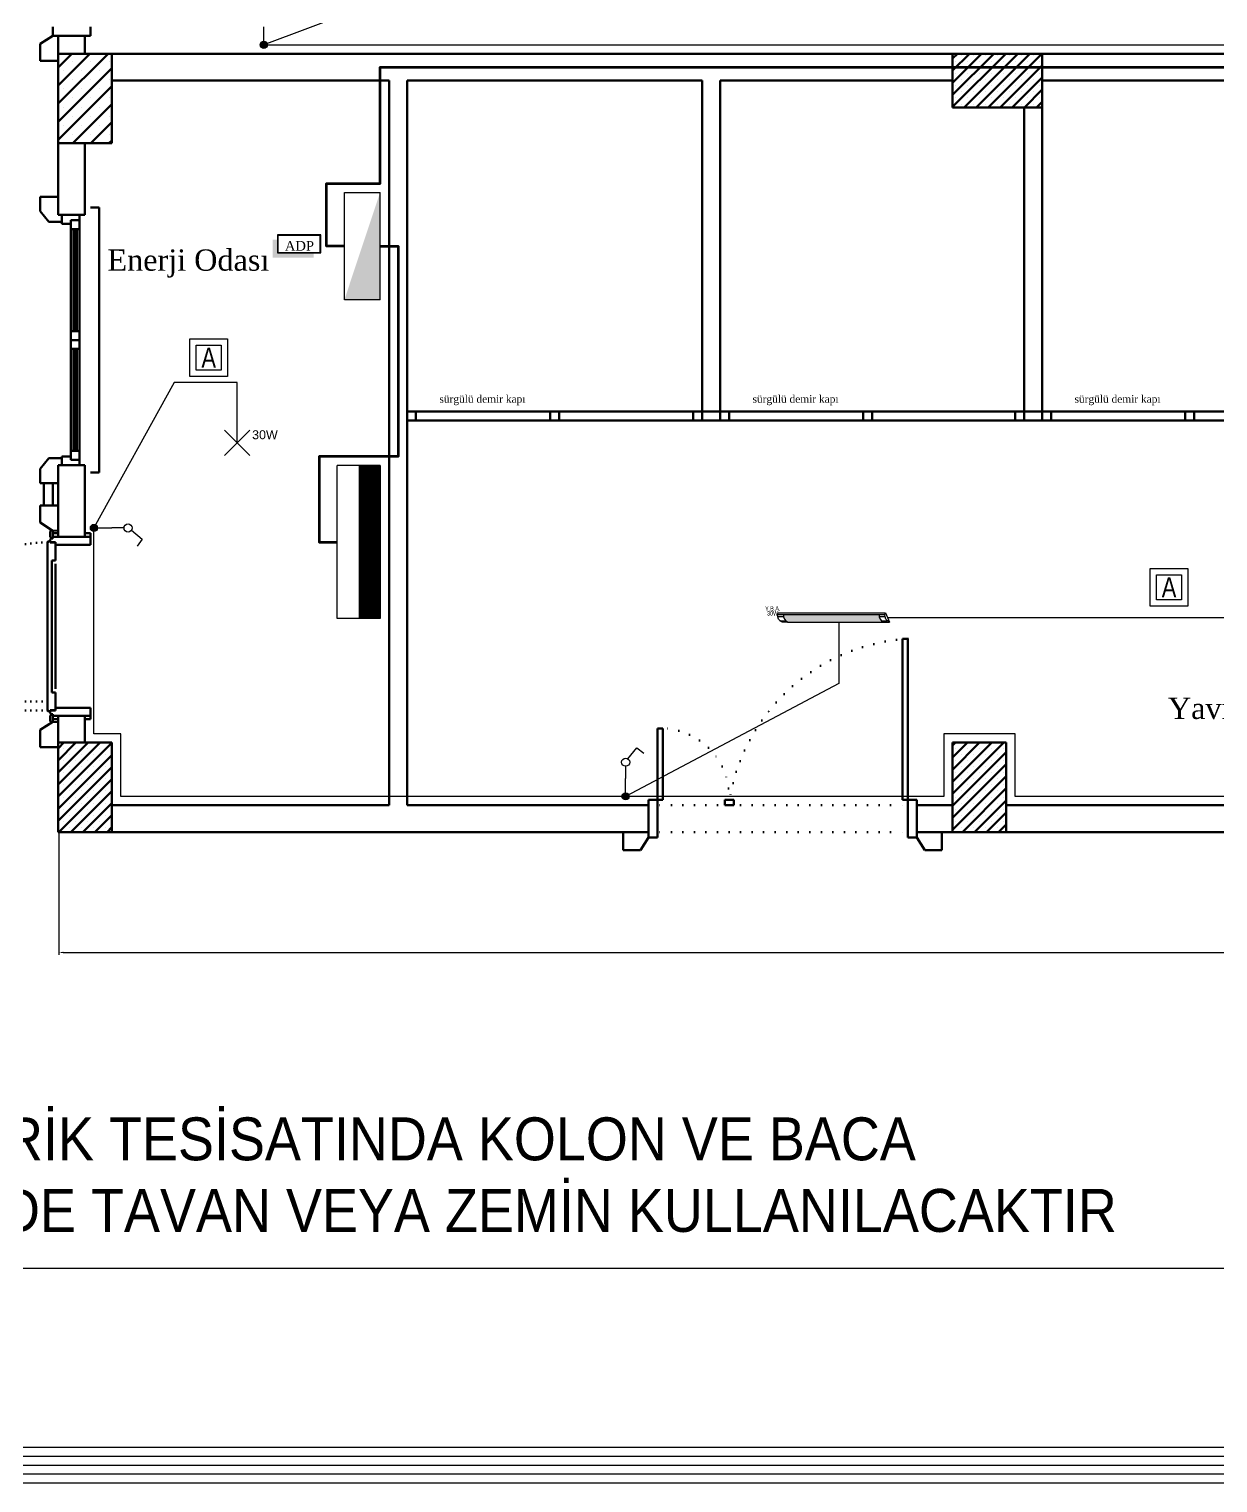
# Model space of a CAD drawing. Header units: millimetres. Extents: x 2046 to 14753, y 2361 to 29276.
# Drawn here: x 3224 to 3888, y 23212 to 24025 of the extents above; entities that cross this region are included whole.
import ezdxf
from ezdxf.enums import TextEntityAlignment as Align

# ---------------------------------------------------------------- set-up
doc = ezdxf.new("R2010")
doc.units = ezdxf.units.MM
for name, pattern in [('ACAD_ISO07W100', [3, 0, -3]), ('DOT', [6.35, 0, -6.35]), ('DUZ', [0])]:
    doc.linetypes.add(name, pattern=pattern)
for name, color, linetype, lineweight in [('A.O. DUVAR', 7, 'Continuous', 50), ('KOLON HATTI  0.60 mm', 91, 'Continuous', 53), ('MYSEMBOL', 3, 'Continuous', 25), ('TOPRAKLAMA', 44, 'Continuous', 18), ('yazi', 251, 'Continuous', 25)]:
    doc.layers.add(name, color=color, linetype=linetype, lineweight=lineweight)
for name, color, linetype in [('aydınlatma', 3, 'Continuous'), ('Elektrik Yazı', 7, 'Continuous'), ('ELK-CCTV', 30, 'DUZ'), ('MYYAZI', 3, 'Continuous')]:
    doc.layers.add(name, color=color, linetype=linetype)
doc.styles.add('A.O. MALZEME', font='times.ttf', dxfattribs={"height": 10})
doc.styles.add('Elektrik Yazı', font='times.ttf')
doc.styles.add('MY01', font='ARIALN.TTF', dxfattribs={"height": 10})
doc.styles.get("Standard").update_dxf_attribs({"font": 'arial.ttf'})
doc.styles.add('UNIVCH', font='arial.ttf', dxfattribs={"width": 0.7, "height": 70})
doc.dimstyles.new('ISO-25', dxfattribs={"dimtxt": 2.5, "dimasz": 2.5, "dimexe": 1.25, "dimexo": 0.625, "dimtad": 1, "dimtxsty": 'Standard', "dimcen": 2.5, "dimadec": 0, "dimazin": 0, "dimtfac": 1, "dimtmove": 0, "dimatfit": 3, "dimfxl": 1, "dimarcsym": 0})

# ---------------------------------------------------------------- blocks, each defined once
blk = doc.blocks.new('YATAY BANT ARMATÜR')
at = {"layer": 'aydınlatma'}
h = blk.add_hatch(color=256, dxfattribs=at)
h.set_gradient(color1=(255, 255, 255), tint=1)
h.paths.add_polyline_path([(-27.09, -0.93, 0.31552), (-24.57, -5.2), (28.88, -5.2, -0.31552), (26.36, -0.93)])
for p, q in [((-30.36, -0.93), (29.64, -0.93)), ((-30.33, -1.93), (-27.05, -1.93)), ((-29.07, -4.36), (-25.8, -4.36)), ((-24.57, -5.2), (32.15, -5.2)), ((26.4, -1.93), (29.67, -1.93)), ((27.65, -4.36), (30.93, -4.36))]:
    blk.add_line(p, q, dxfattribs=at)
blk.add_lwpolyline([(-27.09, -0.93, 0.31552), (-24.57, -5.2), (-27.85, -5.2, -0.31552), (-30.36, -0.93), (-30, 0), (30, 0)], format="xyb", dxfattribs=at)
blk.add_lwpolyline([(30, 0), (32.15, -5.2, -0.31552), (29.64, -0.93)], format="xyb", close=True, dxfattribs=at)
blk.add_arc((30.66, -1.27), 4.32, 175.5212, 245.56738, dxfattribs=at)
at = {"layer": 'aydınlatma', "style": 'UNIVCH', "width": 0.7}
for s, p in [('Y.B.A.', (-33.05, 2.51)), ('30W', (-33.11, -0.21))]:
    blk.add_text(s, height=2.47, dxfattribs=at).set_placement(p, align=Align.MIDDLE_CENTER)
blk = doc.blocks.new('aplik')
at = {"layer": 'aydınlatma', "linetype": 'Continuous'}
for p, q in [((7.07, -7.07), (-7.07, 7.07)), ((-7.07, -7.07), (7.07, 7.07))]:
    blk.add_line(p, q, dxfattribs=at)
at = {"layer": 'aydınlatma', "insert": (8.4, 7.08), "char_height": 5, "attachment_point": 1}
blk.add_mtext_dynamic_manual_height_columns('30W', width=0.2919, gutter_width=12.5, heights=[0], dxfattribs=at)
blk = doc.blocks.new('*U38')
at = {"layer": 'aydınlatma'}
for p, q in [((1.9, 17), (9.8, 26.3)), ((9.8, 26.3), (15.7, 21.9)), ((0, 10.5), (0, 0))]:
    blk.add_line(p, q, dxfattribs=at)
blk.add_circle((0, 14), 3.5, dxfattribs=at)
blk = doc.blocks.new('buat aydınlatma')
at = {"layer": 'aydınlatma'}
h = blk.add_hatch(color=256, dxfattribs=at)
h.set_gradient(color1=(0, 255, 0), color2=(255, 255, 0), tint=1)
edge = h.paths.add_edge_path()
edge.add_arc((0, 0), 2, 0, 360)
blk.add_circle((0, 0), 2, dxfattribs=at)
blk = doc.blocks.new('*U39')
at = {"layer": 'aydınlatma'}
for p, q in [((1.9, 17), (9.8, 26.3)), ((9.8, 26.3), (15.7, 21.9)), ((0, 10.5), (0, 0))]:
    blk.add_line(p, q, dxfattribs=at)
blk.add_circle((0, 14), 3.5, dxfattribs=at)
blk = doc.blocks.new('KİT3050')
at = {"layer": 'MYSEMBOL', "color": 4}
blk.add_lwpolyline([(-10.5, 10.5), (10.5, 10.5), (10.5, -10.5), (-10.5, -10.5), (-10.5, 10.5)], dxfattribs=at)
blk.add_lwpolyline([(-7, 7), (7, 7), (7, -7), (-7, -7)], close=True, dxfattribs=at)
at = {"layer": 'MYYAZI', "color": 1, "style": 'MY01', "width": 0.95}
blk.add_text('A', height=11.2, dxfattribs=at).set_placement((0, 0, -98439.4), align=Align.MIDDLE_CENTER)
blk = doc.blocks.new('*U207')
at = {"layer": 'aydınlatma'}
for p, q in [((-30, 0), (-30, 19.992)), ((-30, 19.992), (30, 19.992)), ((30, 19.992), (30, 0)), ((-30, 0), (30, 0))]:
    blk.add_line(p, q, dxfattribs=at)
at = {"layer": 'aydınlatma', "color": 3}
blk.add_solid([(30, 0), (-30, 19.992), (-30, 0)], dxfattribs=at)
blk = doc.blocks.new('ADP')
at = {"layer": 'aydınlatma'}
for p, q in [((-42.73, 24.02), (42.75, 24.02)), ((-42.73, 0), (-42.73, 24.02)), ((42.73, 0), (42.75, 24.02)), ((42.73, 0), (-42.73, 0))]:
    blk.add_line(p, q, dxfattribs=at)
at = {"layer": 'aydınlatma', "color": 3, "const_width": 12}
blk.add_lwpolyline([(42.75, 6.03), (-42.73, 6.03)], dxfattribs=at)
blk = doc.blocks.new('ÖZEL NOT')
at = {"layer": 'Elektrik Yazı', "insert": (0, 81.17), "char_height": 24, "width": 884.0961, "attachment_point": 1, "style": 'UNIVCH'}
blk.add_mtext('{\\W0.9;NOT : ELEKTRİK TESİSATINDA KOLON VE BACA GEÇİŞLERİNDE TAVAN VEYA ZEMİN KULLANILACAKTIR}', dxfattribs=at)
blk = doc.blocks.new('*D276')
at = {"layer": 'Defpoints', "color": 0, "transparency": 16777216}
for p in [(3240.33, 23575.86), (5139.96, 23575.86), (5139.96, 23508.61)]:
    blk.add_point(p, dxfattribs=at)
at = {"layer": 'ELK-CCTV', "color": 0, "lineweight": -2, "transparency": 16777216}
for p, q in [((3240.33, 23575.23), (3240.33, 23507.36)), ((5139.96, 23575.23), (5139.96, 23507.36)), ((3242.83, 23508.61), (5137.46, 23508.61))]:
    blk.add_line(p, q, dxfattribs=at)
at = {"layer": 'ELK-CCTV', "color": 0, "transparency": 16777216}
for points in [[(3242.83, 23509.03), (3242.83, 23508.19), (3240.33, 23508.61)], [(5137.46, 23509.03), (5137.46, 23508.19), (5139.96, 23508.61)]]:
    blk.add_solid(points, dxfattribs=at)
at = {"layer": 'ELK-CCTV', "color": 0, "transparency": 16777216, "insert": (4190.15, 23510.74), "char_height": 2.5, "attachment_point": 5}
blk.add_mtext('1899,63', dxfattribs=at)

msp = doc.modelspace()

# ---------------------------------------------------------------- hatches: boundary and pattern name
at = {"layer": 'Elektrik Yazı'}
h = msp.add_hatch(color=2, dxfattribs=at)
h.dxf.hatch_style = 1
h.paths.add_polyline_path([(3382.772, 23896.814), (3382.772, 23899.502), (3362.498, 23899.502), (3362.498, 23906.93), (3359.81, 23906.93), (3359.81, 23896.814)])
h = msp.add_hatch(color=2, dxfattribs=at)
h.dxf.hatch_style = 1
h.paths.add_polyline_path([(3362.498, 23899.502), (3386.708, 23899.502), (3386.708, 23909.618), (3362.498, 23909.618)])
h.paths.add_polyline_path([(3386.439, 23909.349), (3386.439, 23899.771), (3362.767, 23899.771), (3362.767, 23909.349)], flags=16)
h.paths.add_polyline_path([(3381.446, 23908.776), (3367.302, 23908.776), (3367.302, 23900.729), (3381.446, 23900.729)], flags=8)

# ---------------------------------------------------------------- linework, layer by layer
at = {"layer": 'A.O. DUVAR'}
for p, q in [((3236.96, 24025.858), (3236.96, 24020.858)), ((3257.96, 24020.858), (3257.96, 24025.858)), ((3236.96, 24020.858), (3257.96, 24020.858)), ((3239.96, 24010.858), (3239.96, 24020.858)), ((3239.96, 24020.858), (3254.96, 24020.858)), ((3254.96, 24020.858), (3254.96, 24010.858)), ((3239.96, 24010.858), (3269.96, 24010.858)), ((3239.96, 23960.858), (3239.96, 24010.858)), ((3254.96, 24010.858), (3239.96, 24010.858)), ((3269.96, 24010.858), (3269.96, 23960.858)), ((3269.96, 23995.858), (3269.96, 24010.858)), ((3269.96, 24010.858), (3739.96, 24010.858)), ((3739.96, 23980.858), (3739.96, 24010.858)), ((3739.96, 24010.858), (3789.96, 24010.858)), ((3739.96, 24010.858), (3739.96, 23995.858)), ((3789.96, 24010.858), (3789.96, 23980.858)), ((3789.96, 23995.858), (3789.96, 24010.858)), ((3789.96, 24010.858), (4304.96, 24010.858)), ((3239.96, 24006.858), (3239.96, 23930.858)), ((3239.96, 24006.858), (3239.96, 23930.858)), ((3424.96, 23995.858), (3269.96, 23995.858)), ((3424.96, 23590.858), (3424.96, 23995.858)), ((3599.96, 23995.858), (3434.96, 23995.858)), ((3434.96, 23995.858), (3434.96, 23590.858)), ((3599.96, 23810.858), (3599.96, 23995.858)), ((3739.96, 23995.858), (3609.96, 23995.858)), ((3609.96, 23995.858), (3609.96, 23810.858)), ((3954.96, 23995.858), (3789.96, 23995.858)), ((3789.96, 23980.858), (3739.96, 23980.858)), ((3789.96, 23980.858), (3779.96, 23980.858)), ((3779.96, 23980.858), (3779.96, 23810.858)), ((3789.96, 23810.858), (3789.96, 23980.858)), ((3269.96, 23960.858), (3239.96, 23960.858)), ((3254.96, 23960.858), (3239.96, 23960.858)), ((3239.96, 23960.858), (3239.96, 23920.858)), ((3254.96, 23920.858), (3254.96, 23960.858)), ((3239.96, 23920.858), (3254.96, 23920.858)), ((3241.96, 23915.858), (3241.96, 23920.858)), ((3241.96, 23920.858), (3251.96, 23920.858)), ((3241.96, 23915.858), (3241.96, 23920.858)), ((3241.96, 23920.858), (3251.96, 23920.858)), ((3251.96, 23920.858), (3251.96, 23917.858)), ((3251.96, 23920.858), (3251.96, 23917.858)), ((3257.96, 23924.858), (3262.96, 23924.858)), ((3257.96, 23924.858), (3262.96, 23924.858)), ((3262.96, 23924.858), (3262.96, 23776.858)), ((3262.96, 23924.858), (3262.96, 23776.858)), ((3246.96, 23915.858), (3241.96, 23915.858)), ((3246.96, 23915.858), (3241.96, 23915.858)), ((3251.96, 23917.858), (3246.96, 23917.858)), ((3246.96, 23917.858), (3246.96, 23915.858)), ((3246.96, 23912.858), (3246.96, 23917.858)), ((3246.96, 23917.858), (3251.96, 23917.858)), ((3251.96, 23917.858), (3246.96, 23917.858)), ((3246.96, 23917.858), (3246.96, 23915.858)), ((3246.96, 23912.858), (3246.96, 23917.858)), ((3246.96, 23917.858), (3251.96, 23917.858)), ((3246.96, 23855.858), (3246.96, 23912.858)), ((3251.96, 23912.858), (3246.96, 23912.858)), ((3246.96, 23855.858), (3246.96, 23912.858)), ((3251.96, 23912.858), (3246.96, 23912.858)), ((3248.46, 23912.858), (3248.46, 23855.858)), ((3248.46, 23912.858), (3248.46, 23855.858)), ((3249.46, 23912.858), (3249.46, 23855.858)), ((3249.46, 23912.858), (3249.46, 23855.858)), ((3250.46, 23912.858), (3250.46, 23855.858)), ((3250.46, 23912.858), (3250.46, 23855.858)), ((3251.96, 23917.858), (3251.96, 23912.858)), ((3251.96, 23917.858), (3251.96, 23912.858)), ((3251.96, 23912.858), (3251.96, 23855.858)), ((3251.96, 23912.858), (3251.96, 23855.858)), ((3246.96, 23850.858), (3246.96, 23855.858)), ((3246.96, 23855.858), (3251.96, 23855.858)), ((3246.96, 23850.858), (3246.96, 23855.858)), ((3246.96, 23855.858), (3251.96, 23855.858)), ((3251.96, 23855.858), (3251.96, 23850.858)), ((3251.96, 23855.858), (3251.96, 23850.858)), ((3251.96, 23850.858), (3246.96, 23850.858)), ((3251.96, 23850.858), (3246.96, 23850.858)), ((3246.96, 23850.858), (3246.96, 23845.858)), ((3251.96, 23850.858), (3246.96, 23850.858)), ((3251.96, 23850.858), (3246.96, 23850.858)), ((3246.96, 23850.858), (3246.96, 23845.858)), ((3246.96, 23845.858), (3251.96, 23845.858)), ((3246.96, 23845.858), (3246.96, 23788.858)), ((3246.96, 23845.858), (3251.96, 23845.858)), ((3246.96, 23845.858), (3246.96, 23788.858)), ((3248.46, 23788.858), (3248.46, 23845.858)), ((3248.46, 23788.858), (3248.46, 23845.858)), ((3249.46, 23788.858), (3249.46, 23845.858)), ((3249.46, 23788.858), (3249.46, 23845.858)), ((3250.46, 23788.858), (3250.46, 23845.858)), ((3250.46, 23788.858), (3250.46, 23845.858)), ((3251.96, 23845.858), (3251.96, 23850.858)), ((3251.96, 23845.858), (3251.96, 23850.858)), ((3251.96, 23788.858), (3251.96, 23845.858)), ((3251.96, 23788.858), (3251.96, 23845.858)), ((4304.96, 23810.858), (3434.96, 23810.858)), ((3434.96, 23810.858), (3439.96, 23810.858)), ((3434.96, 23805.858), (3434.96, 23810.858)), ((4304.96, 23805.858), (3434.96, 23805.858)), ((3439.96, 23805.858), (3434.96, 23805.858)), ((3439.96, 23810.858), (3439.96, 23805.858)), ((3514.96, 23810.858), (3519.96, 23810.858)), ((3514.96, 23805.858), (3514.96, 23810.858)), ((3519.96, 23805.858), (3514.96, 23805.858)), ((3519.96, 23810.858), (3519.96, 23805.858)), ((3594.96, 23810.858), (3599.96, 23810.858)), ((3594.96, 23805.858), (3594.96, 23810.858)), ((3599.96, 23805.858), (3594.96, 23805.858)), ((3599.96, 23810.858), (3599.96, 23805.858)), ((3609.96, 23810.858), (3599.96, 23810.858)), ((3609.96, 23810.858), (3614.96, 23810.858)), ((3609.96, 23805.858), (3609.96, 23810.858)), ((3614.96, 23805.858), (3609.96, 23805.858)), ((3614.96, 23810.858), (3614.96, 23805.858)), ((3689.96, 23810.858), (3694.96, 23810.858)), ((3689.96, 23805.858), (3689.96, 23810.858)), ((3694.96, 23805.858), (3689.96, 23805.858)), ((3694.96, 23810.858), (3694.96, 23805.858)), ((3774.96, 23810.858), (3779.96, 23810.858)), ((3774.96, 23805.858), (3774.96, 23810.858)), ((3779.96, 23805.858), (3774.96, 23805.858)), ((3779.96, 23810.858), (3779.96, 23805.858)), ((3779.96, 23810.858), (3789.96, 23810.858)), ((3789.96, 23810.858), (3794.96, 23810.858)), ((3789.96, 23805.858), (3789.96, 23810.858)), ((3794.96, 23805.858), (3789.96, 23805.858)), ((3794.96, 23810.858), (3794.96, 23805.858)), ((3869.96, 23810.858), (3874.96, 23810.858)), ((3869.96, 23805.858), (3869.96, 23810.858)), ((3874.96, 23805.858), (3869.96, 23805.858)), ((3874.96, 23810.858), (3874.96, 23805.858)), ((3251.96, 23788.858), (3246.96, 23788.858)), ((3246.96, 23788.858), (3246.96, 23783.858)), ((3251.96, 23788.858), (3246.96, 23788.858)), ((3246.96, 23788.858), (3246.96, 23783.858)), ((3251.96, 23783.858), (3251.96, 23788.858)), ((3251.96, 23783.858), (3251.96, 23788.858)), ((3239.96, 23780.858), (3239.96, 23740.858)), ((3254.96, 23780.858), (3239.96, 23780.858)), ((3241.96, 23785.858), (3241.96, 23780.858)), ((3246.96, 23785.858), (3241.96, 23785.858)), ((3241.96, 23785.858), (3241.96, 23780.858)), ((3246.96, 23785.858), (3241.96, 23785.858)), ((3241.96, 23780.858), (3251.96, 23780.858)), ((3241.96, 23780.858), (3251.96, 23780.858)), ((3246.96, 23783.858), (3246.96, 23785.858)), ((3246.96, 23783.858), (3246.96, 23785.858)), ((3251.96, 23783.858), (3246.96, 23783.858)), ((3246.96, 23783.858), (3251.96, 23783.858)), ((3251.96, 23783.858), (3246.96, 23783.858)), ((3246.96, 23783.858), (3251.96, 23783.858)), ((3251.96, 23780.858), (3251.96, 23783.858)), ((3251.96, 23780.858), (3251.96, 23783.858)), ((3254.96, 23740.858), (3254.96, 23780.858)), ((3262.96, 23776.858), (3257.96, 23776.858)), ((3262.96, 23776.858), (3257.96, 23776.858)), ((3231.96, 23770.858), (3231.96, 23758.386)), ((3236.96, 23770.858), (3236.96, 23758.386)), ((3239.96, 23770.858), (3239.96, 23758.386)), ((3239.96, 23770.858), (3239.96, 23758.386)), ((3235.96, 23744.388), (3235.46, 23743.888)), ((3235.46, 23743.888), (3235.46, 23740.888)), ((3235.46, 23740.888), (3235.96, 23740.388)), ((3235.46, 23739.388), (3235.96, 23739.888)), ((3236.91, 23744.388), (3235.96, 23744.388)), ((3235.96, 23740.388), (3236.91, 23740.388)), ((3235.96, 23739.888), (3236.96, 23739.888)), ((3236.91, 23740.388), (3236.91, 23744.388)), ((3236.96, 23740.91), (3236.96, 23742.91)), ((3236.96, 23742.91), (3239.96, 23742.91)), ((3236.96, 23740.91), (3239.96, 23740.91)), ((3236.96, 23739.888), (3236.96, 23740.91)), ((3239.96, 23742.91), (3239.96, 23740.91)), ((3239.96, 23740.91), (3254.96, 23740.91)), ((3239.96, 23740.858), (3254.96, 23740.858)), ((3257.96, 23742.91), (3254.96, 23742.91)), ((3254.96, 23742.91), (3254.96, 23740.91)), ((3254.96, 23740.91), (3257.96, 23740.91)), ((3257.96, 23740.91), (3257.96, 23742.91)), ((3257.96, 23740.91), (3257.96, 23736.41)), ((3234.899, 23738.411), (3234.033, 23737.911)), ((3234.033, 23737.911), (3234.033, 23643.858)), ((3235.399, 23738.411), (3234.899, 23738.411)), ((3235.399, 23738.411), (3235.4, 23737.726)), ((3235.4, 23737.726), (3238.399, 23737.726)), ((3235.46, 23737.91), (3235.46, 23739.388)), ((3238.46, 23737.91), (3235.46, 23737.91)), ((3238.399, 23727.726), (3238.399, 23737.726)), ((3238.46, 23736.41), (3238.46, 23737.91)), ((3257.96, 23736.41), (3238.46, 23736.41)), ((3236.399, 23653.91), (3236.399, 23727.726)), ((3238.399, 23727.726), (3236.399, 23727.726)), ((3238.399, 23655.91), (3238.399, 23725.726)), ((3714.96, 23683.858), (3711.96, 23683.858)), ((3711.96, 23683.858), (3711.96, 23593.858)), ((3714.96, 23593.858), (3714.96, 23683.858)), ((3238.395, 23653.91), (3236.399, 23653.91)), ((3238.399, 23646.911), (3238.399, 23653.91)), ((3234.033, 23643.858), (3234.899, 23643.358)), ((3234.899, 23643.358), (3235.399, 23643.358)), ((3235.399, 23643.358), (3235.399, 23643.983)), ((3238.399, 23643.983), (3235.399, 23643.983)), ((3235.46, 23643.91), (3235.46, 23642.358)), ((3238.46, 23643.91), (3235.46, 23643.91)), ((3238.399, 23643.983), (3238.399, 23646.911)), ((3257.96, 23645.41), (3238.46, 23645.41)), ((3238.46, 23645.41), (3238.46, 23643.91)), ((3257.96, 23640.91), (3257.96, 23645.41)), ((3235.46, 23642.358), (3235.96, 23641.858)), ((3235.46, 23640.933), (3235.96, 23641.433)), ((3235.46, 23637.933), (3235.46, 23640.933)), ((3235.96, 23637.433), (3235.46, 23637.933)), ((3235.96, 23641.858), (3236.96, 23641.858)), ((3235.96, 23641.433), (3236.91, 23641.433)), ((3236.91, 23637.433), (3235.96, 23637.433)), ((3236.91, 23641.433), (3236.91, 23637.433)), ((3236.96, 23641.858), (3236.96, 23640.91)), ((3236.96, 23640.91), (3236.96, 23638.91)), ((3236.96, 23640.91), (3239.96, 23640.91)), ((3236.96, 23638.91), (3239.96, 23638.91)), ((3239.96, 23640.91), (3254.96, 23640.91)), ((3239.96, 23638.91), (3239.96, 23640.91)), ((3254.96, 23640.858), (3239.96, 23640.858)), ((3239.96, 23640.858), (3239.96, 23625.858)), ((3254.96, 23638.91), (3254.96, 23640.91)), ((3254.96, 23640.91), (3257.96, 23640.91)), ((3254.96, 23625.858), (3254.96, 23640.858)), ((3257.96, 23638.91), (3254.96, 23638.91)), ((3257.96, 23640.91), (3257.96, 23638.91)), ((3574.96, 23633.858), (3577.96, 23633.858)), ((3574.96, 23593.858), (3574.96, 23633.858)), ((3577.96, 23633.858), (3577.96, 23593.858)), ((3239.96, 23625.858), (3269.96, 23625.858)), ((3239.96, 23575.858), (3239.96, 23625.858)), ((3239.96, 23625.858), (3254.96, 23625.858)), ((3269.96, 23625.858), (3269.96, 23575.858)), ((3739.96, 23625.858), (3769.96, 23625.858)), ((3739.96, 23575.858), (3739.96, 23625.858)), ((3769.96, 23625.858), (3769.96, 23575.858)), ((3569.96, 23572.858), (3569.96, 23593.858)), ((3569.96, 23593.858), (3574.96, 23593.858)), ((3577.96, 23593.858), (3574.96, 23593.858)), ((3574.96, 23593.858), (3574.96, 23572.858)), ((3617.698, 23593.858), (3612.698, 23593.858)), ((3612.698, 23593.858), (3612.698, 23590.858)), ((3617.698, 23590.858), (3617.698, 23593.858)), ((3711.96, 23593.858), (3714.96, 23593.858)), ((3719.96, 23593.858), (3714.96, 23593.858)), ((3714.96, 23593.858), (3714.96, 23572.858)), ((3719.96, 23572.858), (3719.96, 23593.858)), ((3269.96, 23575.858), (3269.96, 23590.858)), ((3269.96, 23590.858), (3424.96, 23590.858)), ((3434.96, 23590.858), (3569.96, 23590.858)), ((3569.96, 23590.858), (3569.96, 23575.858)), ((3612.698, 23590.858), (3617.698, 23590.858)), ((3719.96, 23590.858), (3739.96, 23590.858)), ((3719.96, 23575.858), (3719.96, 23590.858)), ((3739.96, 23590.858), (3739.96, 23575.858)), ((3769.96, 23575.858), (3769.96, 23590.858)), ((3769.96, 23590.858), (3969.96, 23590.858)), ((3269.96, 23575.858), (3239.96, 23575.858)), ((3569.96, 23575.858), (3269.96, 23575.858)), ((3574.96, 23572.858), (3569.96, 23572.858)), ((3714.96, 23572.858), (3719.96, 23572.858)), ((3739.96, 23575.858), (3719.96, 23575.858)), ((3769.96, 23575.858), (3739.96, 23575.858)), ((3969.96, 23575.858), (3769.96, 23575.858))]:
    msp.add_line(p, q, dxfattribs=at)
at = {"layer": 'A.O. DUVAR', "ltscale": 100}
for p, q in [((3236.96, 24020.941), (3229.96, 24016.419)), ((3236.96, 24020.941), (3229.96, 24016.419)), ((3229.96, 24016.419), (3229.96, 24006.858)), ((3229.96, 24016.419), (3229.96, 24006.858)), ((3239.96, 24020.858), (3236.96, 24020.941)), ((3239.96, 24020.858), (3236.96, 24020.941)), ((3239.96, 24016.858), (3239.96, 24020.858)), ((3239.96, 24016.858), (3239.96, 24020.858)), ((3239.96, 24006.858), (3239.96, 24016.858)), ((3239.96, 24016.858), (3239.96, 24016.858)), ((3239.96, 24006.858), (3239.96, 24016.858)), ((3239.96, 24016.858), (3239.96, 24016.858)), ((3229.96, 24006.858), (3239.96, 24006.858)), ((3229.96, 24006.858), (3239.96, 24006.858)), ((3229.96, 23922.873), (3229.96, 23930.858)), ((3229.96, 23930.858), (3239.96, 23930.858)), ((3229.96, 23922.873), (3229.96, 23930.858)), ((3229.96, 23930.858), (3239.96, 23930.858)), ((3239.96, 23930.858), (3239.96, 23920.858)), ((3239.96, 23930.858), (3239.96, 23920.858)), ((3234.759, 23916.858), (3229.96, 23922.873)), ((3234.759, 23916.858), (3229.96, 23922.873)), ((3239.96, 23920.858), (3241.96, 23920.858)), ((3239.96, 23920.858), (3241.96, 23920.858)), ((3241.96, 23920.858), (3241.96, 23916.858)), ((3241.96, 23920.858), (3241.96, 23916.858)), ((3241.96, 23916.858), (3234.759, 23916.858)), ((3241.96, 23916.858), (3234.759, 23916.858)), ((3234.759, 23784.858), (3229.96, 23778.843)), ((3234.759, 23784.858), (3229.96, 23778.843)), ((3241.96, 23784.858), (3234.759, 23784.858)), ((3241.96, 23784.858), (3234.759, 23784.858)), ((3239.96, 23770.858), (3239.96, 23780.858)), ((3239.96, 23780.858), (3241.96, 23780.858)), ((3239.96, 23770.858), (3239.96, 23780.858)), ((3239.96, 23780.858), (3241.96, 23780.858)), ((3241.96, 23780.858), (3241.96, 23784.858)), ((3241.96, 23780.858), (3241.96, 23784.858)), ((3229.96, 23778.843), (3229.96, 23770.858)), ((3229.96, 23778.843), (3229.96, 23770.858)), ((3229.96, 23770.858), (3239.96, 23770.858)), ((3229.96, 23770.858), (3239.96, 23770.858)), ((3229.96, 23748.825), (3229.96, 23758.386)), ((3229.96, 23758.386), (3239.96, 23758.386)), ((3229.96, 23748.825), (3229.96, 23758.386)), ((3229.96, 23758.386), (3239.96, 23758.386)), ((3239.96, 23758.386), (3239.96, 23748.386)), ((3239.96, 23758.386), (3239.96, 23748.386)), ((3236.96, 23744.303), (3229.96, 23748.825)), ((3236.96, 23744.303), (3229.96, 23748.825)), ((3239.96, 23748.386), (3239.96, 23748.386)), ((3239.96, 23748.386), (3239.96, 23744.386)), ((3239.96, 23748.386), (3239.96, 23748.386)), ((3239.96, 23748.386), (3239.96, 23744.386)), ((3239.96, 23744.386), (3236.96, 23744.303)), ((3239.96, 23744.386), (3236.96, 23744.303)), ((3236.96, 23637.465), (3229.96, 23632.943)), ((3236.96, 23637.465), (3229.96, 23632.943)), ((3239.96, 23637.383), (3236.96, 23637.465)), ((3239.96, 23637.383), (3236.96, 23637.465)), ((3239.96, 23633.383), (3239.96, 23637.383)), ((3239.96, 23633.383), (3239.96, 23637.383)), ((3229.96, 23632.943), (3229.96, 23623.383)), ((3229.96, 23632.943), (3229.96, 23623.383)), ((3239.96, 23623.383), (3239.96, 23633.383)), ((3239.96, 23633.383), (3239.96, 23633.383)), ((3239.96, 23623.383), (3239.96, 23633.383)), ((3239.96, 23633.383), (3239.96, 23633.383)), ((3229.96, 23623.383), (3239.96, 23623.383)), ((3229.96, 23623.383), (3239.96, 23623.383)), ((3555.878, 23565.858), (3555.878, 23575.858)), ((3555.878, 23575.858), (3565.878, 23575.858)), ((3555.878, 23565.858), (3555.878, 23575.858)), ((3555.878, 23575.858), (3565.878, 23575.858)), ((3569.96, 23572.858), (3565.439, 23565.858)), ((3569.96, 23572.858), (3565.439, 23565.858)), ((3565.878, 23575.858), (3565.878, 23575.858)), ((3565.878, 23575.858), (3569.878, 23575.858)), ((3565.878, 23575.858), (3565.878, 23575.858)), ((3565.878, 23575.858), (3569.878, 23575.858)), ((3569.878, 23575.858), (3569.96, 23572.858)), ((3569.878, 23575.858), (3569.96, 23572.858)), ((3719.96, 23575.858), (3719.878, 23572.858)), ((3719.96, 23575.858), (3719.878, 23572.858)), ((3719.878, 23572.858), (3724.4, 23565.858)), ((3719.878, 23572.858), (3724.4, 23565.858)), ((3723.96, 23575.858), (3719.96, 23575.858)), ((3723.96, 23575.858), (3719.96, 23575.858)), ((3733.96, 23575.858), (3723.96, 23575.858)), ((3723.96, 23575.858), (3723.96, 23575.858)), ((3733.96, 23575.858), (3723.96, 23575.858)), ((3723.96, 23575.858), (3723.96, 23575.858)), ((3733.96, 23565.858), (3733.96, 23575.858)), ((3733.96, 23565.858), (3733.96, 23575.858)), ((3565.439, 23565.858), (3555.878, 23565.858)), ((3565.439, 23565.858), (3555.878, 23565.858)), ((3724.4, 23565.858), (3733.96, 23565.858)), ((3724.4, 23565.858), (3733.96, 23565.858))]:
    msp.add_line(p, q, dxfattribs=at)
at = {"layer": 'A.O. DUVAR', "linetype": 'Continuous', "ltscale": 10}
for p, q in [((3239.96, 24003.172), (3247.646, 24010.858)), ((3239.96, 23993.07), (3257.749, 24010.858)), ((3239.96, 23982.967), (3267.852, 24010.858)), ((3739.96, 24008.136), (3742.683, 24010.858)), ((3739.96, 24001.4), (3749.418, 24010.858)), ((3739.96, 23994.665), (3756.153, 24010.858)), ((3739.96, 23987.93), (3762.889, 24010.858)), ((3739.96, 23981.195), (3769.624, 24010.858)), ((3744.896, 24009.704), (3744.896, 24009.704)), ((3746.359, 23980.858), (3776.359, 24010.858)), ((3751.631, 24009.704), (3751.631, 24009.704)), ((3753.094, 23980.858), (3783.094, 24010.858)), ((3758.366, 24009.704), (3758.366, 24009.704)), ((3759.829, 23980.858), (3789.829, 24010.858)), ((3765.102, 24009.704), (3765.102, 24009.704)), ((3771.837, 24009.704), (3771.837, 24009.704)), ((3778.572, 24009.704), (3778.572, 24009.704)), ((3785.307, 24009.704), (3785.307, 24009.704)), ((3239.96, 23972.864), (3269.96, 24002.864)), ((3243.124, 24001.285), (3243.124, 24001.285)), ((3248.176, 24006.336), (3248.176, 24006.336)), ((3253.227, 24001.285), (3253.227, 24001.285)), ((3258.278, 24006.336), (3258.278, 24006.336)), ((3263.33, 24001.285), (3263.33, 24001.285)), ((3268.381, 24006.336), (3268.381, 24006.336)), ((3741.528, 24006.336), (3741.528, 24006.336)), ((3744.896, 24002.968), (3744.896, 24002.968)), ((3748.264, 24006.336), (3748.264, 24006.336)), ((3751.631, 24002.968), (3751.631, 24002.968)), ((3754.999, 24006.336), (3754.999, 24006.336)), ((3758.366, 24002.968), (3758.366, 24002.968)), ((3761.734, 24006.336), (3761.734, 24006.336)), ((3765.102, 24002.968), (3765.102, 24002.968)), ((3766.565, 23980.858), (3789.96, 24004.254)), ((3768.469, 24006.336), (3768.469, 24006.336)), ((3771.837, 24002.968), (3771.837, 24002.968)), ((3775.204, 24006.336), (3775.204, 24006.336)), ((3778.572, 24002.968), (3778.572, 24002.968)), ((3781.94, 24006.336), (3781.94, 24006.336)), ((3785.307, 24002.968), (3785.307, 24002.968)), ((3788.675, 24006.336), (3788.675, 24006.336)), ((3239.96, 23962.761), (3269.96, 23992.761)), ((3248.176, 23996.233), (3248.176, 23996.233)), ((3258.278, 23996.233), (3258.278, 23996.233)), ((3268.381, 23996.233), (3268.381, 23996.233)), ((3741.528, 23999.601), (3741.528, 23999.601)), ((3741.528, 23992.866), (3741.528, 23992.866)), ((3744.896, 23996.233), (3744.896, 23996.233)), ((3748.264, 23999.601), (3748.264, 23999.601)), ((3748.264, 23992.866), (3748.264, 23992.866)), ((3751.631, 23996.233), (3751.631, 23996.233)), ((3754.999, 23999.601), (3754.999, 23999.601)), ((3754.999, 23992.866), (3754.999, 23992.866)), ((3758.366, 23996.233), (3758.366, 23996.233)), ((3761.734, 23999.601), (3761.734, 23999.601)), ((3761.734, 23992.866), (3761.734, 23992.866)), ((3765.102, 23996.233), (3765.102, 23996.233)), ((3768.469, 23999.601), (3768.469, 23999.601)), ((3768.469, 23992.866), (3768.469, 23992.866)), ((3771.837, 23996.233), (3771.837, 23996.233)), ((3773.3, 23980.858), (3789.96, 23997.519)), ((3775.204, 23999.601), (3775.204, 23999.601)), ((3775.204, 23992.866), (3775.204, 23992.866)), ((3778.572, 23996.233), (3778.572, 23996.233)), ((3781.94, 23999.601), (3781.94, 23999.601)), ((3781.94, 23992.866), (3781.94, 23992.866)), ((3785.307, 23996.233), (3785.307, 23996.233)), ((3788.675, 23999.601), (3788.675, 23999.601)), ((3788.675, 23992.866), (3788.675, 23992.866)), ((3243.124, 23991.182), (3243.124, 23991.182)), ((3248.176, 23986.13), (3248.176, 23986.13)), ((3253.227, 23991.182), (3253.227, 23991.182)), ((3258.278, 23986.13), (3258.278, 23986.13)), ((3263.33, 23991.182), (3263.33, 23991.182)), ((3268.381, 23986.13), (3268.381, 23986.13)), ((3741.528, 23986.13), (3741.528, 23986.13)), ((3744.896, 23989.498), (3744.896, 23989.498)), ((3748.264, 23986.13), (3748.264, 23986.13)), ((3751.631, 23989.498), (3751.631, 23989.498)), ((3754.999, 23986.13), (3754.999, 23986.13)), ((3758.366, 23989.498), (3758.366, 23989.498)), ((3761.734, 23986.13), (3761.734, 23986.13)), ((3765.102, 23989.498), (3765.102, 23989.498)), ((3768.469, 23986.13), (3768.469, 23986.13)), ((3771.837, 23989.498), (3771.837, 23989.498)), ((3775.204, 23986.13), (3775.204, 23986.13)), ((3778.572, 23989.498), (3778.572, 23989.498)), ((3780.035, 23980.858), (3789.96, 23990.784)), ((3781.94, 23986.13), (3781.94, 23986.13)), ((3785.307, 23989.498), (3785.307, 23989.498)), ((3786.77, 23980.858), (3789.96, 23984.049)), ((3788.675, 23986.13), (3788.675, 23986.13)), ((3243.124, 23981.079), (3243.124, 23981.079)), ((3248.16, 23960.858), (3269.96, 23982.658)), ((3248.176, 23976.028), (3248.176, 23976.028)), ((3253.227, 23981.079), (3253.227, 23981.079)), ((3258.278, 23976.028), (3258.278, 23976.028)), ((3263.33, 23981.079), (3263.33, 23981.079)), ((3268.381, 23976.028), (3268.381, 23976.028)), ((3744.896, 23982.763), (3744.896, 23982.763)), ((3751.631, 23982.763), (3751.631, 23982.763)), ((3758.366, 23982.763), (3758.366, 23982.763)), ((3765.102, 23982.763), (3765.102, 23982.763)), ((3771.837, 23982.763), (3771.837, 23982.763)), ((3778.572, 23982.763), (3778.572, 23982.763)), ((3785.307, 23982.763), (3785.307, 23982.763)), ((3243.124, 23970.976), (3243.124, 23970.976)), ((3253.227, 23970.976), (3253.227, 23970.976)), ((3258.263, 23960.858), (3269.96, 23972.556)), ((3263.33, 23970.976), (3263.33, 23970.976)), ((3243.124, 23960.874), (3243.124, 23960.874)), ((3248.176, 23965.925), (3248.176, 23965.925)), ((3253.227, 23960.874), (3253.227, 23960.874)), ((3258.278, 23965.925), (3258.278, 23965.925)), ((3263.33, 23960.874), (3263.33, 23960.874)), ((3268.366, 23960.858), (3269.96, 23962.453)), ((3268.381, 23965.925), (3268.381, 23965.925)), ((3239.96, 23622.634), (3243.185, 23625.858)), ((3239.96, 23615.899), (3249.92, 23625.858)), ((3239.96, 23609.164), (3256.655, 23625.858)), ((3239.96, 23602.428), (3263.39, 23625.858)), ((3239.96, 23595.693), (3269.96, 23625.693)), ((3239.96, 23588.958), (3269.96, 23618.958)), ((3243.124, 23622.43), (3243.124, 23622.43)), ((3246.492, 23625.798), (3246.492, 23625.798)), ((3246.492, 23619.063), (3246.492, 23619.063)), ((3249.859, 23622.43), (3249.859, 23622.43)), ((3253.227, 23625.798), (3253.227, 23625.798)), ((3253.227, 23619.063), (3253.227, 23619.063)), ((3256.595, 23622.43), (3256.595, 23622.43)), ((3259.962, 23625.798), (3259.962, 23625.798)), ((3259.962, 23619.063), (3259.962, 23619.063)), ((3263.33, 23622.43), (3263.33, 23622.43)), ((3266.697, 23625.798), (3266.697, 23625.798)), ((3266.697, 23619.063), (3266.697, 23619.063)), ((3739.96, 23624.23), (3741.589, 23625.858)), ((3739.96, 23617.495), (3748.324, 23625.858)), ((3739.96, 23610.759), (3755.059, 23625.858)), ((3739.96, 23604.024), (3761.795, 23625.858)), ((3739.96, 23597.289), (3768.53, 23625.858)), ((3739.96, 23590.554), (3769.96, 23620.554)), ((3741.528, 23622.43), (3741.528, 23622.43)), ((3744.896, 23625.798), (3744.896, 23625.798)), ((3744.896, 23619.063), (3744.896, 23619.063)), ((3748.264, 23622.43), (3748.264, 23622.43)), ((3751.631, 23625.798), (3751.631, 23625.798)), ((3751.631, 23619.063), (3751.631, 23619.063)), ((3754.999, 23622.43), (3754.999, 23622.43)), ((3758.366, 23625.798), (3758.366, 23625.798)), ((3758.366, 23619.063), (3758.366, 23619.063)), ((3761.734, 23622.43), (3761.734, 23622.43)), ((3765.102, 23625.798), (3765.102, 23625.798)), ((3765.102, 23619.063), (3765.102, 23619.063)), ((3768.469, 23622.43), (3768.469, 23622.43)), ((3239.96, 23582.223), (3269.96, 23612.223)), ((3243.124, 23615.695), (3243.124, 23615.695)), ((3246.492, 23612.327), (3246.492, 23612.327)), ((3249.859, 23615.695), (3249.859, 23615.695)), ((3253.227, 23612.327), (3253.227, 23612.327)), ((3256.595, 23615.695), (3256.595, 23615.695)), ((3259.962, 23612.327), (3259.962, 23612.327)), ((3263.33, 23615.695), (3263.33, 23615.695)), ((3266.697, 23612.327), (3266.697, 23612.327)), ((3739.96, 23583.819), (3769.96, 23613.819)), ((3741.528, 23615.695), (3741.528, 23615.695)), ((3744.896, 23612.327), (3744.896, 23612.327)), ((3748.264, 23615.695), (3748.264, 23615.695)), ((3751.631, 23612.327), (3751.631, 23612.327)), ((3754.999, 23615.695), (3754.999, 23615.695)), ((3758.366, 23612.327), (3758.366, 23612.327)), ((3761.734, 23615.695), (3761.734, 23615.695)), ((3765.102, 23612.327), (3765.102, 23612.327)), ((3768.469, 23615.695), (3768.469, 23615.695)), ((3240.331, 23575.858), (3269.96, 23605.488)), ((3243.124, 23608.96), (3243.124, 23608.96)), ((3243.124, 23602.225), (3243.124, 23602.225)), ((3246.492, 23605.592), (3246.492, 23605.592)), ((3249.859, 23608.96), (3249.859, 23608.96)), ((3249.859, 23602.225), (3249.859, 23602.225)), ((3253.227, 23605.592), (3253.227, 23605.592)), ((3256.595, 23608.96), (3256.595, 23608.96)), ((3256.595, 23602.225), (3256.595, 23602.225)), ((3259.962, 23605.592), (3259.962, 23605.592)), ((3263.33, 23608.96), (3263.33, 23608.96)), ((3263.33, 23602.225), (3263.33, 23602.225)), ((3266.697, 23605.592), (3266.697, 23605.592)), ((3739.96, 23577.083), (3769.96, 23607.083)), ((3741.528, 23608.96), (3741.528, 23608.96)), ((3741.528, 23602.225), (3741.528, 23602.225)), ((3744.896, 23605.592), (3744.896, 23605.592)), ((3748.264, 23608.96), (3748.264, 23608.96)), ((3748.264, 23602.225), (3748.264, 23602.225)), ((3751.631, 23605.592), (3751.631, 23605.592)), ((3754.999, 23608.96), (3754.999, 23608.96)), ((3754.999, 23602.225), (3754.999, 23602.225)), ((3758.366, 23605.592), (3758.366, 23605.592)), ((3761.734, 23608.96), (3761.734, 23608.96)), ((3761.734, 23602.225), (3761.734, 23602.225)), ((3765.102, 23605.592), (3765.102, 23605.592)), ((3768.469, 23608.96), (3768.469, 23608.96)), ((3768.469, 23602.225), (3768.469, 23602.225)), ((3243.124, 23595.489), (3243.124, 23595.489)), ((3246.492, 23598.857), (3246.492, 23598.857)), ((3247.066, 23575.858), (3269.96, 23598.752)), ((3249.859, 23595.489), (3249.859, 23595.489)), ((3253.227, 23598.857), (3253.227, 23598.857)), ((3256.595, 23595.489), (3256.595, 23595.489)), ((3259.962, 23598.857), (3259.962, 23598.857)), ((3263.33, 23595.489), (3263.33, 23595.489)), ((3266.697, 23598.857), (3266.697, 23598.857)), ((3741.528, 23595.489), (3741.528, 23595.489)), ((3744.896, 23598.857), (3744.896, 23598.857)), ((3745.471, 23575.858), (3769.96, 23600.348)), ((3748.264, 23595.489), (3748.264, 23595.489)), ((3751.631, 23598.857), (3751.631, 23598.857)), ((3754.999, 23595.489), (3754.999, 23595.489)), ((3758.366, 23598.857), (3758.366, 23598.857)), ((3761.734, 23595.489), (3761.734, 23595.489)), ((3765.102, 23598.857), (3765.102, 23598.857)), ((3768.469, 23595.489), (3768.469, 23595.489)), ((3243.124, 23588.754), (3243.124, 23588.754)), ((3246.492, 23592.122), (3246.492, 23592.122)), ((3249.859, 23588.754), (3249.859, 23588.754)), ((3253.227, 23592.122), (3253.227, 23592.122)), ((3253.802, 23575.858), (3269.96, 23592.017)), ((3256.595, 23588.754), (3256.595, 23588.754)), ((3259.962, 23592.122), (3259.962, 23592.122)), ((3263.33, 23588.754), (3263.33, 23588.754)), ((3266.697, 23592.122), (3266.697, 23592.122)), ((3741.528, 23588.754), (3741.528, 23588.754)), ((3744.896, 23592.122), (3744.896, 23592.122)), ((3748.264, 23588.754), (3748.264, 23588.754)), ((3751.631, 23592.122), (3751.631, 23592.122)), ((3752.206, 23575.858), (3769.96, 23593.613)), ((3754.999, 23588.754), (3754.999, 23588.754)), ((3758.366, 23592.122), (3758.366, 23592.122)), ((3758.941, 23575.858), (3769.96, 23586.878)), ((3761.734, 23588.754), (3761.734, 23588.754)), ((3765.102, 23592.122), (3765.102, 23592.122)), ((3768.469, 23588.754), (3768.469, 23588.754)), ((3243.124, 23582.019), (3243.124, 23582.019)), ((3246.492, 23585.387), (3246.492, 23585.387)), ((3246.492, 23578.651), (3246.492, 23578.651)), ((3249.859, 23582.019), (3249.859, 23582.019)), ((3253.227, 23585.387), (3253.227, 23585.387)), ((3253.227, 23578.651), (3253.227, 23578.651)), ((3256.595, 23582.019), (3256.595, 23582.019)), ((3259.962, 23585.387), (3259.962, 23585.387)), ((3259.962, 23578.651), (3259.962, 23578.651)), ((3260.537, 23575.858), (3269.96, 23585.282)), ((3263.33, 23582.019), (3263.33, 23582.019)), ((3266.697, 23585.387), (3266.697, 23585.387)), ((3266.697, 23578.651), (3266.697, 23578.651)), ((3267.272, 23575.858), (3269.96, 23578.547)), ((3741.528, 23582.019), (3741.528, 23582.019)), ((3744.896, 23585.387), (3744.896, 23585.387)), ((3744.896, 23578.651), (3744.896, 23578.651)), ((3748.264, 23582.019), (3748.264, 23582.019)), ((3751.631, 23585.387), (3751.631, 23585.387)), ((3751.631, 23578.651), (3751.631, 23578.651)), ((3754.999, 23582.019), (3754.999, 23582.019)), ((3758.366, 23585.387), (3758.366, 23585.387)), ((3758.366, 23578.651), (3758.366, 23578.651)), ((3761.734, 23582.019), (3761.734, 23582.019)), ((3765.102, 23585.387), (3765.102, 23585.387)), ((3765.102, 23578.651), (3765.102, 23578.651)), ((3765.676, 23575.858), (3769.96, 23580.143)), ((3768.469, 23582.019), (3768.469, 23582.019))]:
    msp.add_line(p, q, dxfattribs=at)
at = {"layer": 'A.O. DUVAR', "ltscale": 0.1}
msp.add_line((3434.96, 23789.277), (3434.96, 23804.277), dxfattribs=at)
at = {"layer": 'A.O. DUVAR', "linetype": 'ACAD_ISO07W100'}
for p, q in [((3234.033, 23648.858), (3140.033, 23648.858)), ((3234.033, 23643.858), (3140.033, 23643.858))]:
    msp.add_line(p, q, dxfattribs=at)
at = {"layer": 'A.O. DUVAR', "linetype": 'DOT'}
for p, q in [((3614.96, 23590.858), (3574.96, 23590.858)), ((3614.96, 23590.858), (3714.96, 23590.858)), ((3614.96, 23575.858), (3574.96, 23575.858)), ((3614.96, 23575.858), (3714.96, 23575.858))]:
    msp.add_line(p, q, dxfattribs=at)
at = {"layer": 'A.O. DUVAR', "linetype": 'ACAD_ISO07W100'}
msp.add_arc((3236.265, 23641.627), 96.258, 91.360046, 178.672043, dxfattribs=at)
at = {"layer": 'A.O. DUVAR', "linetype": 'DOT'}
for centre, radius, start, end in [((3721.482, 23576.337), 107.719, 93.470972, 170.638956), ((3576.759, 23595.657), 38.243, 357.303893, 92.696107)]:
    msp.add_arc(centre, radius, start, end, dxfattribs=at)
at = {"layer": 'A.O. DUVAR'}
msp.add_point((3254.96, 23740.91), dxfattribs=at)
at = {"layer": 'aydınlatma'}
msp.add_line((3352.934, 24015.858), (4324.96, 24015.858), dxfattribs=at)
for points in [[(4947.46, 25155.851), (4947.46, 25170.851), (4917.46, 25170.851), (4917.46, 25105.851), (4319.96, 25105.851), (4319.96, 24805.851), (4354.96, 24805.851), (4354.96, 24365.851), (4324.96, 24365.851), (4324.96, 23630.851), (4284.96, 23630.851), (4284.96, 23595.851), (3774.96, 23595.851), (3774.96, 23630.851), (3734.96, 23630.851), (3734.96, 23595.851), (3274.96, 23595.851), (3274.96, 23630.851), (3259.96, 23630.851), (3259.96, 23745.851)], [(3521.252, 24098.16), (3521.252, 24078.16), (3354.934, 24015.858), (3354.934, 24025.858)], [(3339.96, 23793.358), (3339.96, 23827.057), (3304.896, 23827.057), (3259.96, 23745.851), (3269.96, 23745.851)], [(3676.252, 23693.16), (3676.252, 23658.947), (3557.152, 23595.851), (3557.152, 23605.851)], [(3703.537, 23695.76), (4037.293, 23695.76)]]:
    msp.add_lwpolyline(points, dxfattribs=at)
at = {"layer": 'Elektrik Yazı', "color": 2}
for points in [[(3362.498, 23899.502), (3386.708, 23899.502), (3386.708, 23909.618), (3362.498, 23909.618)], [(3362.767, 23899.771), (3386.439, 23899.771), (3386.439, 23909.349), (3362.767, 23909.349)]]:
    msp.add_lwpolyline(points, close=True, dxfattribs=at)
at = {"layer": 'KOLON HATTI  0.60 mm'}
for points in [[(3399.968, 23903.358), (3389.968, 23903.358), (3389.968, 23938.358), (3419.96, 23938.358), (3419.96, 24003.358), (3424.96, 24003.358), (4312.46, 24003.358), (4312.46, 24010.858), (4312.46, 24385.858), (4319.96, 24385.858), (4342.46, 24385.858), (4342.46, 24400.858), (4342.46, 24793.358), (4334.96, 24793.358), (4307.46, 24793.358), (4307.46, 24800.858), (4307.46, 25128.359), (4314.96, 25128.359), (4962.46, 25128.359), (4962.46, 25135.859)], [(3419.96, 23903.358), (3424.96, 23903.358), (3429.96, 23903.358), (3429.96, 23785.683), (3395.943, 23785.683), (3385.943, 23785.683), (3385.943, 23737.974), (3395.939, 23737.974)]]:
    msp.add_lwpolyline(points, dxfattribs=at)
at = {"layer": 'yazi'}
msp.add_line((3020.515, 23332.18), (11459.215, 23332.18), dxfattribs=at)
for points in [[(3020.515, 23232.18), (11459.215, 23232.18)], [(3020.515, 23227.18), (11459.215, 23227.18)], [(3020.515, 23222.18), (11459.215, 23222.18)], [(3020.515, 23217.18), (11459.215, 23217.18)], [(3020.515, 23212.18), (11459.215, 23212.18)]]:
    msp.add_lwpolyline(points, dxfattribs=at)

# ---------------------------------------------------------------- block references
msp.add_blockref('YATAY BANT ARMATÜR', (3672.46, 23698.358))
at = {"layer": 'aydınlatma'}
for name, p, rotation in [('buat aydınlatma', (3354.934, 24015.858), 180), ('*U207', (3419.96, 23903.358), 90), ('ADP', (3419.96, 23737.964), 90), ('buat aydınlatma', (3259.96, 23745.851), 180), ('buat aydınlatma', (3557.152, 23595.851), 180)]:
    msp.add_blockref(name, p, dxfattribs=dict(at, rotation=rotation))
msp.add_blockref('aplik', (3339.96, 23793.358), dxfattribs=at)
at = {"layer": 'aydınlatma', "xscale": 0.6479892140393526, "yscale": 0.6479892140393526, "zscale": 0.6479892140393526, "rotation": 270}
msp.add_blockref('*U38', (3269.96, 23745.851), dxfattribs=at)
at = {"layer": 'aydınlatma', "xscale": 0.6479892140393526, "yscale": 0.6479892140393526, "zscale": 0.6479892140393526}
msp.add_blockref('*U39', (3557.152, 23605.851), dxfattribs=at)
at = {"layer": 'MYSEMBOL'}
for p in [(3324.114, 23841.027), (3860.925, 23712.727)]:
    msp.add_blockref('KİT3050', p, dxfattribs=at)
at = {"layer": 'TOPRAKLAMA'}
msp.add_blockref('ÖZEL NOT', (3025.271, 23335.285), dxfattribs=at)

# ---------------------------------------------------------------- texts
at = {"layer": 'A.O. DUVAR', "style": 'A.O. MALZEME'}
for s, height, p in [('Enerji Odası', 11.91743, (3267.514, 23889.599)), ('sürgülü demir kapı', 4.21426, (3453.096, 23815.822, 2.634)), ('sürgülü demir kapı', 4.21426, (3628.096, 23815.822, 2.634)), ('sürgülü demir kapı', 4.21426, (3808.096, 23815.822, 2.634)), ('Yavrulu Anne Bölümü', 11.91743, (3860.275, 23639.094))]:
    msp.add_text(s, height=height, dxfattribs=at).set_placement(p)
at = {"layer": 'Elektrik Yazı', "color": 2, "linetype": 'ByBlock', "style": 'Elektrik Yazı'}
msp.add_text('ADP', height=5.376, dxfattribs=at).set_placement((3366.707, 23900.81))

# ---------------------------------------------------------------- dimensions: what is measured, and where the dimension line sits
at = {"layer": 'ELK-CCTV'}
dim = msp.add_linear_dim(base=(5139.96, 23508.609), p1=(3240.331, 23575.858), p2=(5139.96, 23575.858), dimstyle='ISO-25', dxfattribs=at)
dim.commit()
dim.dimension.update_dxf_attribs({"geometry": '*D276', "text_midpoint": (4190.146, 23510.736)})

doc.saveas('drawing.dxf')
